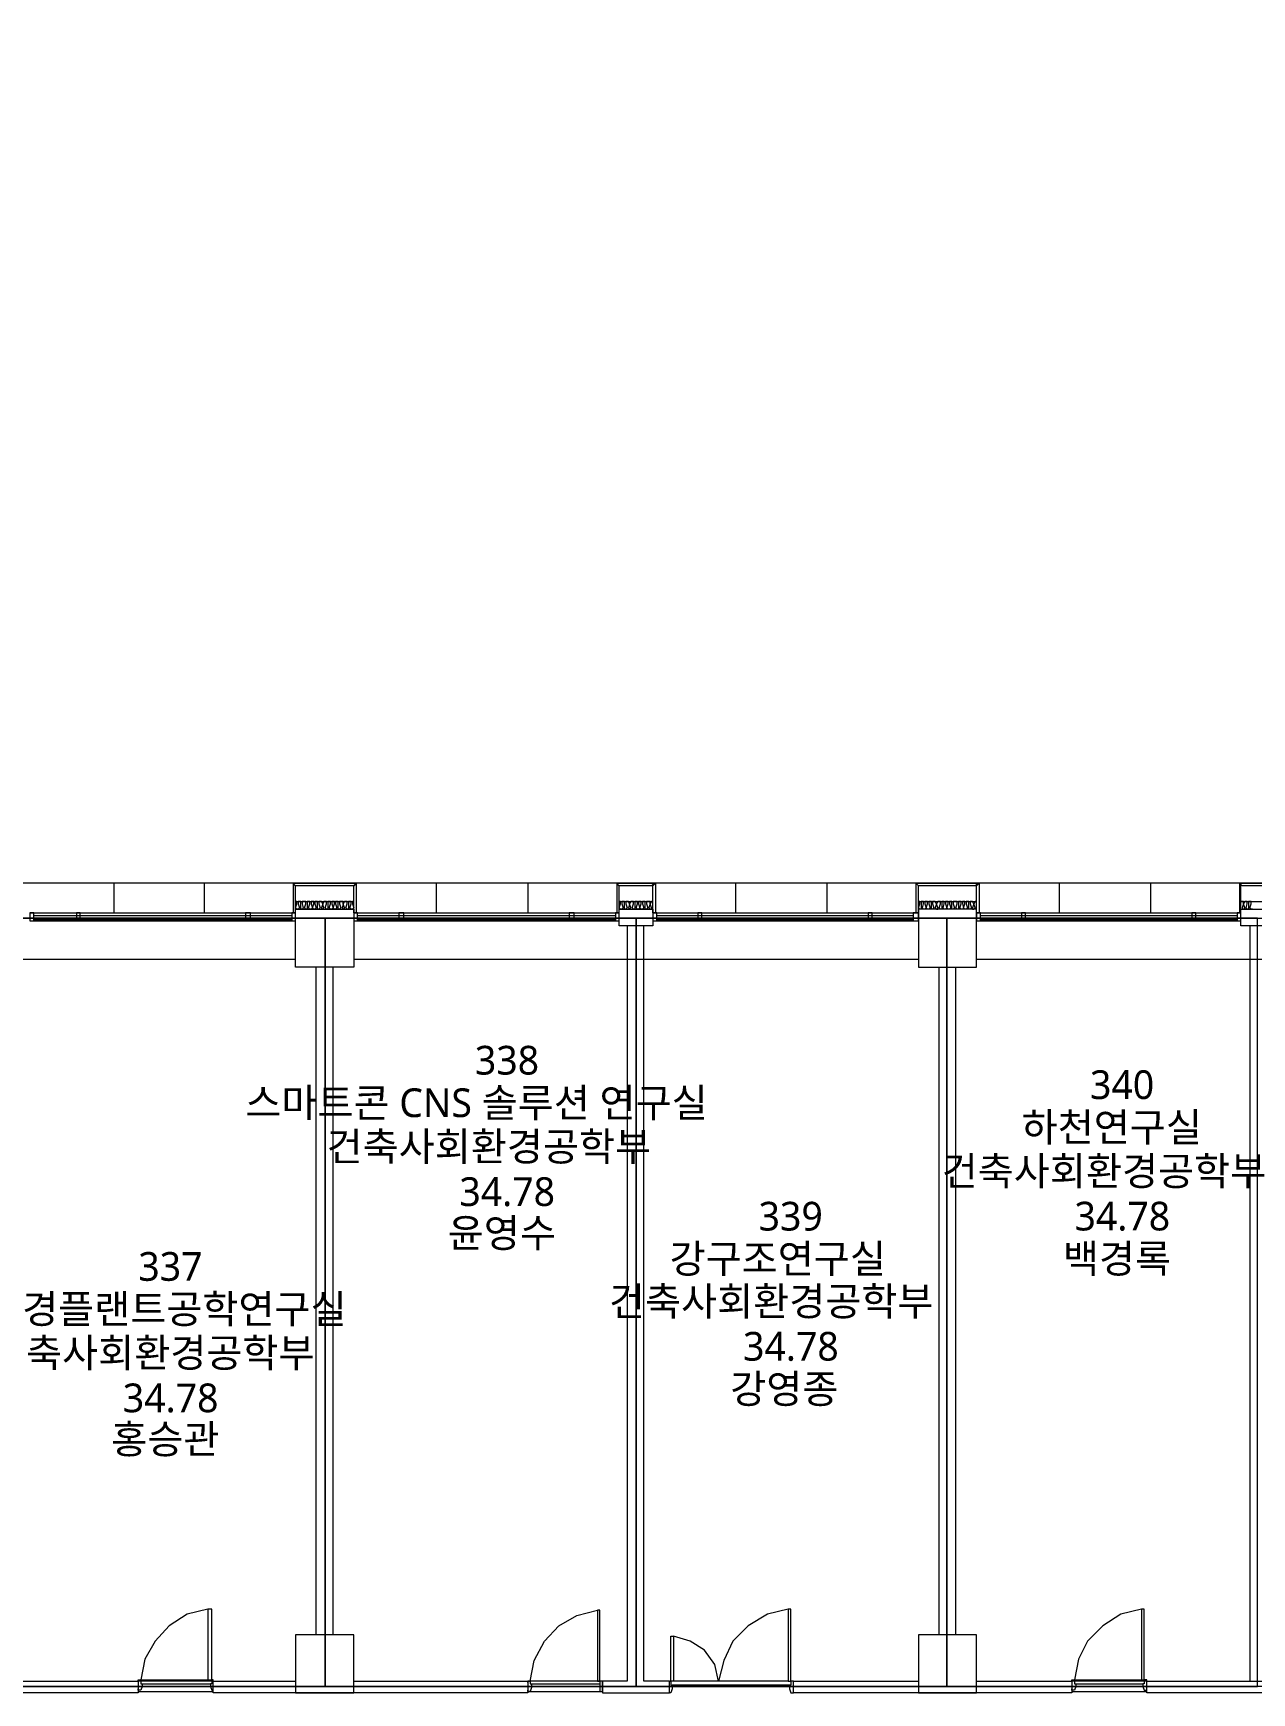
# Model space of a CAD drawing. Header units: millimetres. Extents: x -4020 to 126975, y -1911 to 106713.
# Drawn here: x 45675 to 60364, y 29627 to 49640 of the extents above; entities that cross this region are included whole.
import ezdxf

# ---------------------------------------------------------------- set-up
doc = ezdxf.new("R2010")
doc.units = ezdxf.units.MM
doc.layers.add('PDF_문자', color=7, linetype='Continuous')
doc.layers.add('PDF_형상', color=7, linetype='Continuous')
doc.styles.add('PDF 맑은 고딕', font='malgun.ttf')

msp = doc.modelspace()

# ---------------------------------------------------------------- linework, layer by layer
at = {"layer": 'PDF_형상', "lineweight": 5}
for points in [[(45434, 38969), (49196, 38969), (52942, 38969), (56688, 38969), (60434, 38969), (64445, 38969), (68191, 38969), (68191, 42218), (62440, 42218), (62440, 46073), (62440, 49773)], [(71689, 49773), (71689, 42218), (71689, 34539), (71689, 30979), (68191, 30979), (67041, 30979), (67041, 29704), (64445, 29704), (60434, 29704), (56688, 29704), (52942, 29704), (49196, 29704), (45434, 29704)], [(66295, 39389), (20158, 39389)], [(46646, 39389), (46646, 39031)], [(47734, 39389), (47734, 39031)], [(50533, 39389), (50533, 39031)], [(51636, 39389), (51636, 39031)], [(54139, 39389), (54139, 39031)], [(55243, 39389), (55243, 39031)], [(58041, 39389), (58041, 39031)], [(59144, 39389), (59144, 39031)], [(45636, 39031), (48838, 39031)], [(49538, 39031), (52740, 39031)], [(53144, 39031), (56346, 39031)], [(57046, 39031), (60232, 39031)], [(60372, 39078), (60357, 39078), (60341, 39093), (60357, 39140), (60357, 39171), (60341, 39171), (60326, 39171), (60326, 39140), (60326, 39093), (60326, 39078), (60310, 39078), (60295, 39093), (60310, 39140), (60310, 39171), (60295, 39171), (60279, 39171), (60263, 39140), (60263, 39171), (60232, 39171), (60637, 39171)], [(45543, 38876), (45543, 29767), (46942, 29767), (46942, 29627), (44097, 29627), (44097, 29767), (45341, 29767), (45341, 38876)], [(45636, 38938), (48838, 38938)], [(45683, 39000), (48792, 39000)], [(45683, 38954), (48792, 38954)], [(49538, 38938), (52740, 38938)], [(49584, 39000), (52693, 39000)], [(49584, 38954), (52693, 38954)], [(52833, 38876), (52833, 29767), (52538, 29767), (52538, 29627), (53346, 29627), (53346, 29767), (53035, 29767), (53035, 38876)], [(53144, 38938), (56346, 38938)], [(53191, 39000), (56284, 39000)], [(53191, 38954), (56284, 38954)], [(57046, 38938), (60232, 38938)], [(57092, 39000), (60186, 39000)], [(57092, 38954), (60186, 38954)], [(60341, 38876), (60341, 29767)], [(45543, 38472), (48838, 38472)], [(49538, 38472), (56346, 38472)], [(57046, 38472), (63839, 38472)], [(49087, 30326), (49087, 38378)], [(49289, 30326), (49289, 38378)], [(56595, 30326), (56595, 38378)], [(56797, 30326), (56797, 38378)], [(47781, 30637), (47532, 30575), (47315, 30435), (47144, 30248), (47019, 30031), (46973, 29782), (47781, 29782)], [(52476, 29767), (51667, 29767), (51714, 30015), (51838, 30248), (52009, 30435), (52227, 30559), (52476, 30622)], [(54776, 30637), (54528, 30575), (54294, 30435), (54108, 30248), (53999, 30015), (53937, 29767), (53890, 29969), (53766, 30140), (53595, 30248), (53393, 30311)], [(59035, 30637), (58787, 30575), (58569, 30435), (58383, 30248), (58274, 30031), (58227, 29782), (59035, 29782)], [(49538, 29627), (49538, 30326), (48838, 30326), (48838, 29627)], [(57046, 29627), (57046, 30326), (56346, 30326), (56346, 29627)], [(46942, 29767), (46942, 29782), (46973, 29782), (46973, 29736), (46988, 29736), (46988, 29704), (46973, 29658), (46942, 29658), (46942, 29673)], [(46988, 29736), (47812, 29736)], [(47843, 29767), (47843, 29782), (47828, 29782), (47828, 29736), (47812, 29736), (47812, 29704), (47828, 29658), (47843, 29658), (47843, 29673)], [(49538, 29767), (51636, 29767), (51636, 29627), (47843, 29627), (47843, 29767), (48838, 29767)], [(51636, 29751), (51636, 29767), (51667, 29767), (51667, 29736), (51683, 29736), (51683, 29689), (51667, 29642), (51636, 29642), (51636, 29658)], [(51683, 29736), (52507, 29736)], [(52538, 29751), (52538, 29767), (52507, 29767), (52507, 29736), (52507, 29689), (52507, 29642), (52538, 29642), (52538, 29658)], [(53346, 29736), (53346, 29767), (53362, 29767), (53362, 29720), (53377, 29720), (53377, 29673), (53362, 29627), (53346, 29627), (53346, 29642)], [(54792, 29720), (53377, 29720)], [(54776, 29767), (53393, 29767)], [(54838, 29736), (54838, 29767), (54807, 29767), (54807, 29720), (54792, 29720), (54792, 29673), (54807, 29627), (54838, 29627), (54838, 29642)], [(57046, 29767), (58196, 29767), (58196, 29627), (54838, 29627), (54838, 29767), (56346, 29767)], [(58196, 29767), (58196, 29782), (58227, 29782), (58227, 29736), (58243, 29736), (58243, 29704), (58227, 29658), (58196, 29658), (58196, 29673)], [(58243, 29736), (59051, 29736)], [(59098, 29767), (59098, 29782), (59067, 29782), (59067, 29736), (59051, 29736), (59051, 29704), (59067, 29658), (59098, 29658), (59098, 29673)]]:
    msp.add_lwpolyline(points, dxfattribs=at)
for points in [[(48838, 39358), (48807, 39389), (48807, 39031), (48838, 39031), (48838, 39358), (48807, 39389), (49569, 39389), (49538, 39358)], [(49538, 39358), (49569, 39389), (49569, 39031), (49538, 39031)], [(52740, 39358), (52709, 39389), (52709, 39031), (52740, 39031)], [(52740, 39358), (52709, 39389), (53160, 39389), (53128, 39358)], [(53144, 39358), (53175, 39389), (53175, 39031), (53144, 39031)], [(56346, 39358), (56315, 39389), (56315, 39031), (56346, 39031)], [(56346, 39358), (56315, 39389), (57061, 39389), (57030, 39358)], [(57046, 39358), (57077, 39389), (57077, 39031), (57046, 39031)], [(60232, 39358), (60217, 39389), (60217, 39031), (60232, 39031)], [(60248, 39358), (60217, 39389), (60668, 39389), (60637, 39358)], [(45636, 38938), (45683, 38938), (45683, 39031), (45636, 39031)], [(46196, 38938), (46242, 38938), (46242, 39031), (46196, 39031)], [(48232, 38938), (48294, 38938), (48294, 39031), (48232, 39031)], [(48792, 38938), (48838, 38938), (48838, 39031), (48792, 39031)], [(49522, 39140), (49538, 39093), (49522, 39078), (49507, 39078), (49491, 39093), (49507, 39140), (49507, 39171), (49491, 39171), (49475, 39171), (49475, 39140), (49475, 39093), (49475, 39078), (49460, 39078), (49444, 39093), (49460, 39140), (49460, 39171), (49444, 39171), (49429, 39171), (49413, 39140), (49413, 39171), (49382, 39171), (49367, 39171), (49367, 39140), (49382, 39093), (49367, 39078), (49351, 39078), (49351, 39093), (49351, 39140), (49351, 39171), (49336, 39171), (49320, 39171), (49320, 39140), (49336, 39093), (49320, 39078), (49305, 39078), (49289, 39093), (49305, 39140), (49305, 39171), (49289, 39171), (49273, 39171), (49273, 39140), (49289, 39093), (49273, 39078), (49258, 39078), (49242, 39093), (49258, 39140), (49258, 39171), (49242, 39171), (49227, 39171), (49227, 39140), (49227, 39093), (49227, 39078), (49211, 39078), (49196, 39093), (49211, 39140), (49211, 39171), (49196, 39171), (49180, 39171), (49165, 39140), (49149, 39171), (49134, 39171), (49118, 39171), (49118, 39140), (49134, 39093), (49118, 39078), (49102, 39078), (49102, 39093), (49102, 39140), (49102, 39171), (49087, 39171), (49071, 39171), (49071, 39140), (49087, 39093), (49071, 39078), (49056, 39078), (49040, 39093), (49056, 39140), (49056, 39171), (49040, 39171), (49025, 39171), (49025, 39140), (49040, 39093), (49025, 39078), (49009, 39078), (48994, 39093), (49009, 39140), (49009, 39171), (48994, 39171), (48978, 39171), (48978, 39140), (48978, 39093), (48978, 39078), (48963, 39078), (48947, 39093), (48963, 39140), (48963, 39171), (48947, 39171), (48916, 39171), (48916, 39140), (48931, 39093), (48916, 39078), (48900, 39078), (48900, 39093), (48900, 39140), (48900, 39171), (48885, 39171), (48869, 39171), (48869, 39140), (48885, 39093), (48869, 39078), (48854, 39078), (48838, 39093), (48854, 39140), (48854, 39171), (48838, 39171), (49538, 39171), (49522, 39171)], [(48838, 39078), (49538, 39078), (49538, 38378), (48838, 38378)], [(48838, 39078), (49538, 39078), (49538, 38378), (48838, 38378)], [(49165, 39140), (49149, 39093), (49149, 39078), (49165, 39078), (49180, 39093)], [(49413, 39140), (49398, 39093), (49413, 39078), (49429, 39078), (49429, 39093)], [(49538, 38938), (49584, 38938), (49584, 39031), (49538, 39031)], [(50082, 38938), (50144, 38938), (50144, 39031), (50082, 39031)], [(52134, 38938), (52196, 38938), (52196, 39031), (52134, 39031)], [(52693, 38938), (52740, 38938), (52740, 39031), (52693, 39031)], [(53113, 39140), (53113, 39171), (53082, 39171), (53066, 39171), (53066, 39140), (53082, 39093), (53066, 39078), (53051, 39078), (53051, 39093), (53051, 39140), (53051, 39171), (53035, 39171), (53020, 39171), (53020, 39140), (53035, 39093), (53020, 39078), (53004, 39078), (52989, 39093), (53004, 39140), (53004, 39171), (52989, 39171), (52973, 39171), (52973, 39140), (52989, 39093), (52973, 39078), (52958, 39078), (52942, 39093), (52958, 39140), (52958, 39171), (52942, 39171), (52926, 39171), (52926, 39140), (52926, 39093), (52926, 39078), (52911, 39078), (52895, 39093), (52911, 39140), (52911, 39171), (52895, 39171), (52880, 39171), (52864, 39140), (52849, 39171), (52833, 39171), (52818, 39171), (52818, 39140), (52833, 39093), (52818, 39078), (52802, 39078), (52802, 39093), (52802, 39140), (52802, 39171), (52787, 39171), (52771, 39171), (52771, 39140), (52787, 39093), (52771, 39078), (52755, 39078), (52740, 39093), (52755, 39140), (52755, 39171), (52740, 39171), (53144, 39171), (53128, 39171)], [(53144, 38876), (52740, 38876), (52740, 39078), (53144, 39078)], [(52864, 39140), (52849, 39093), (52864, 39078), (52880, 39093)], [(53113, 39140), (53097, 39093), (53113, 39078), (53128, 39078), (53128, 39093)], [(53144, 38938), (53191, 38938), (53191, 39031), (53144, 39031)], [(53688, 38938), (53735, 38938), (53735, 39031), (53688, 39031)], [(55740, 38938), (55787, 38938), (55787, 39031), (55740, 39031)], [(56284, 38938), (56346, 38938), (56346, 39031), (56284, 39031)], [(57015, 39140), (56999, 39171), (56984, 39171), (56968, 39171), (56968, 39140), (56984, 39093), (56968, 39078), (56952, 39078), (56952, 39093), (56952, 39140), (56952, 39171), (56937, 39171), (56921, 39171), (56921, 39140), (56937, 39093), (56921, 39078), (56906, 39078), (56890, 39093), (56906, 39140), (56906, 39171), (56890, 39171), (56875, 39171), (56875, 39140), (56890, 39093), (56875, 39078), (56859, 39078), (56844, 39093), (56859, 39140), (56859, 39171), (56844, 39171), (56828, 39171), (56828, 39140), (56828, 39093), (56828, 39078), (56813, 39078), (56797, 39093), (56813, 39140), (56813, 39171), (56797, 39171), (56766, 39171), (56766, 39140), (56781, 39093), (56766, 39078), (56750, 39078), (56750, 39093), (56750, 39140), (56750, 39171), (56735, 39171), (56719, 39171), (56719, 39140), (56735, 39093), (56719, 39078), (56704, 39078), (56688, 39093), (56704, 39140), (56704, 39171), (56688, 39171), (56673, 39171), (56673, 39140), (56688, 39093), (56673, 39078), (56657, 39078), (56642, 39093), (56657, 39140), (56657, 39171), (56642, 39171), (56626, 39171), (56626, 39140), (56626, 39093), (56626, 39078), (56611, 39078), (56595, 39093), (56611, 39140), (56611, 39171), (56595, 39171), (56579, 39171), (56564, 39140), (56548, 39171), (56533, 39171), (56517, 39171), (56517, 39140), (56533, 39093), (56517, 39078), (56502, 39078), (56502, 39093), (56502, 39140), (56502, 39171), (56486, 39171), (56471, 39171), (56471, 39140), (56486, 39093), (56471, 39078), (56455, 39078), (56440, 39093), (56455, 39140), (56455, 39171), (56440, 39171), (56424, 39171), (56424, 39140), (56440, 39093), (56424, 39078), (56408, 39078), (56393, 39093), (56408, 39140), (56408, 39171), (56393, 39171), (56377, 39171), (56377, 39140), (56377, 39093), (56377, 39078), (56362, 39078), (56346, 39093), (56362, 39140), (56362, 39171), (56346, 39171), (57046, 39171), (57030, 39171)], [(57046, 39078), (56346, 39078), (56346, 38378), (57046, 38378)], [(57046, 39078), (56346, 39078), (56346, 38378), (57046, 38378)], [(56564, 39140), (56548, 39093), (56564, 39078), (56579, 39078), (56579, 39093)], [(57015, 39140), (56999, 39093), (56999, 39078), (57015, 39078), (57030, 39093)], [(57046, 38938), (57092, 38938), (57092, 39031), (57046, 39031)], [(57590, 38938), (57636, 38938), (57636, 39031), (57590, 39031)], [(59642, 38938), (59688, 38938), (59688, 39031), (59642, 39031)], [(60186, 38938), (60232, 38938), (60232, 39031), (60186, 39031)], [(60232, 38876), (60232, 39078), (60637, 39078), (60637, 38876)], [(60263, 39140), (60248, 39093), (60263, 39078), (60279, 39078), (60279, 39093)], [(49196, 38969), (45434, 38969), (45434, 29704), (49196, 29704)], [(52942, 38969), (49196, 38969), (49196, 29704), (52942, 29704)], [(56688, 38969), (52942, 38969), (52942, 29704), (56688, 29704)], [(60434, 38969), (56688, 38969), (56688, 29704), (60434, 29704)], [(47828, 29782), (47828, 30637), (47781, 30637), (47781, 29782)], [(52507, 29767), (52507, 30622), (52476, 30622), (52476, 29767)], [(54807, 29767), (54807, 30637), (54776, 30637), (54776, 29767)], [(59067, 29782), (59067, 30637), (59035, 30637), (59035, 29782)], [(49538, 29627), (49538, 30326), (48838, 30326), (48838, 29627)], [(53362, 29767), (53362, 30311), (53393, 30311), (53393, 29767)], [(57046, 29627), (57046, 30326), (56346, 30326), (56346, 29627)], [(47843, 29767), (46942, 29767), (46942, 29642), (47843, 29642)], [(52538, 29767), (51636, 29767), (51636, 29642), (52538, 29642)], [(59098, 29767), (58196, 29767), (58196, 29642), (59098, 29642)], [(59098, 29627), (59098, 29767), (60979, 29767), (60979, 29627)]]:
    msp.add_lwpolyline(points, close=True, dxfattribs=at)

# ---------------------------------------------------------------- texts
at = {"layer": 'PDF_문자', "attachment_point": 4, "style": 'PDF 맑은 고딕'}
for s, insert, char_height in [('338', (50999, 37253), 346.4), ('340', (58414, 36958), 346.4), ('스마트콘 CNS 솔루션 연구실', (48232, 36724), 346.35), ('하천연구실', (57590, 36429), 346.4), ('건축사회환경공학부', (49211, 36196), 346.4), ('건축사회환경공학부', (56626, 35900), 346.4), ('34.78', (50812, 35667), 346.4), ('339', (54419, 35372), 346.4), ('34.78', (58227, 35372), 346.4), ('윤영수', (50672, 35154), 346.4), ('강구조연구실', (53346, 34844), 346.4), ('백경록', (58087, 34844), 346.4), ('337', (46942, 34766), 346.4), ('물환경플랜트공학연구실', (44672, 34237), 346.35), ('건축사회환경공학부', (52615, 34330), 346.4), ('건축사회환경공학부', (45154, 33709), 346.4), ('34.78', (54232, 33802), 346.4), ('강영종', (54077, 33274), 346.4), ('34.78', (46755, 33180), 346.4), ('홍승관', (46615, 32667), 346.4)]:
    msp.add_mtext(s, dxfattribs=dict(at, insert=insert, char_height=char_height))

doc.saveas('drawing.dxf')
